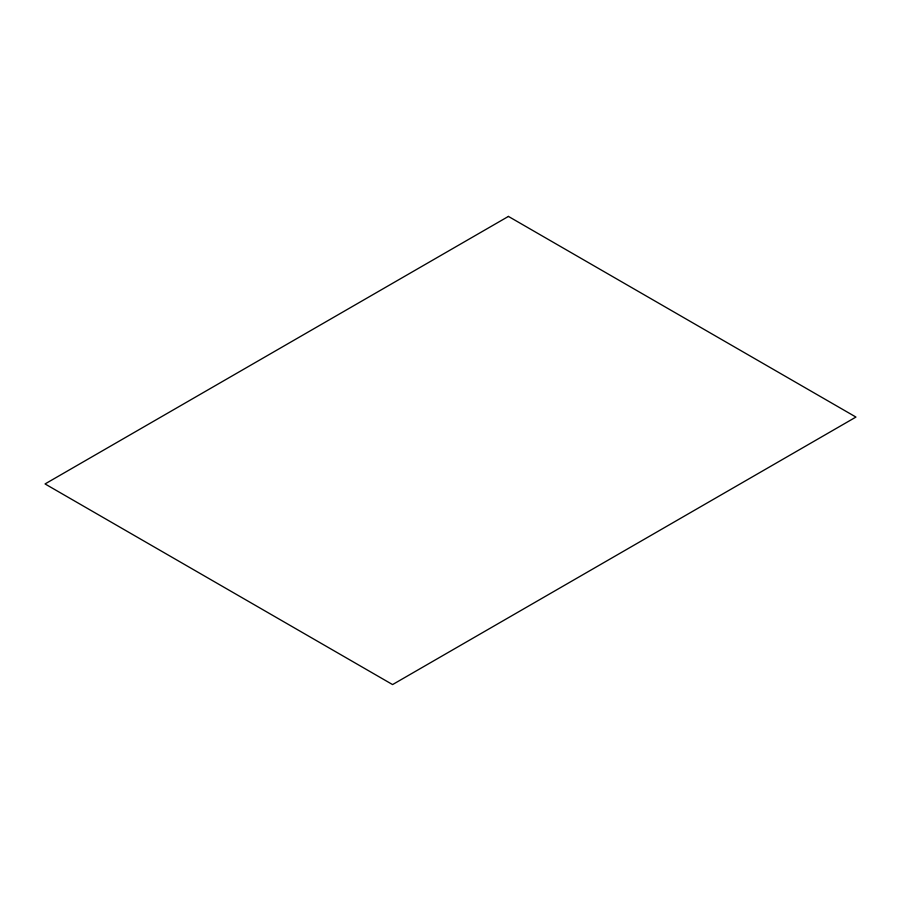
<?xml version="1.0" encoding="UTF-8"?>
<svg xmlns="http://www.w3.org/2000/svg" width="901" height="901" viewBox="0 0 901 901"><rect width="100%" height="100%" fill="white"/><g stroke="black" fill="none" stroke-linecap="round" stroke-linejoin="round"><path stroke-width="1.35" d="M508.423 216.42L45.05 483.938L392.577 684.58L855.95 417.062L508.423 216.42"/></g></svg>
